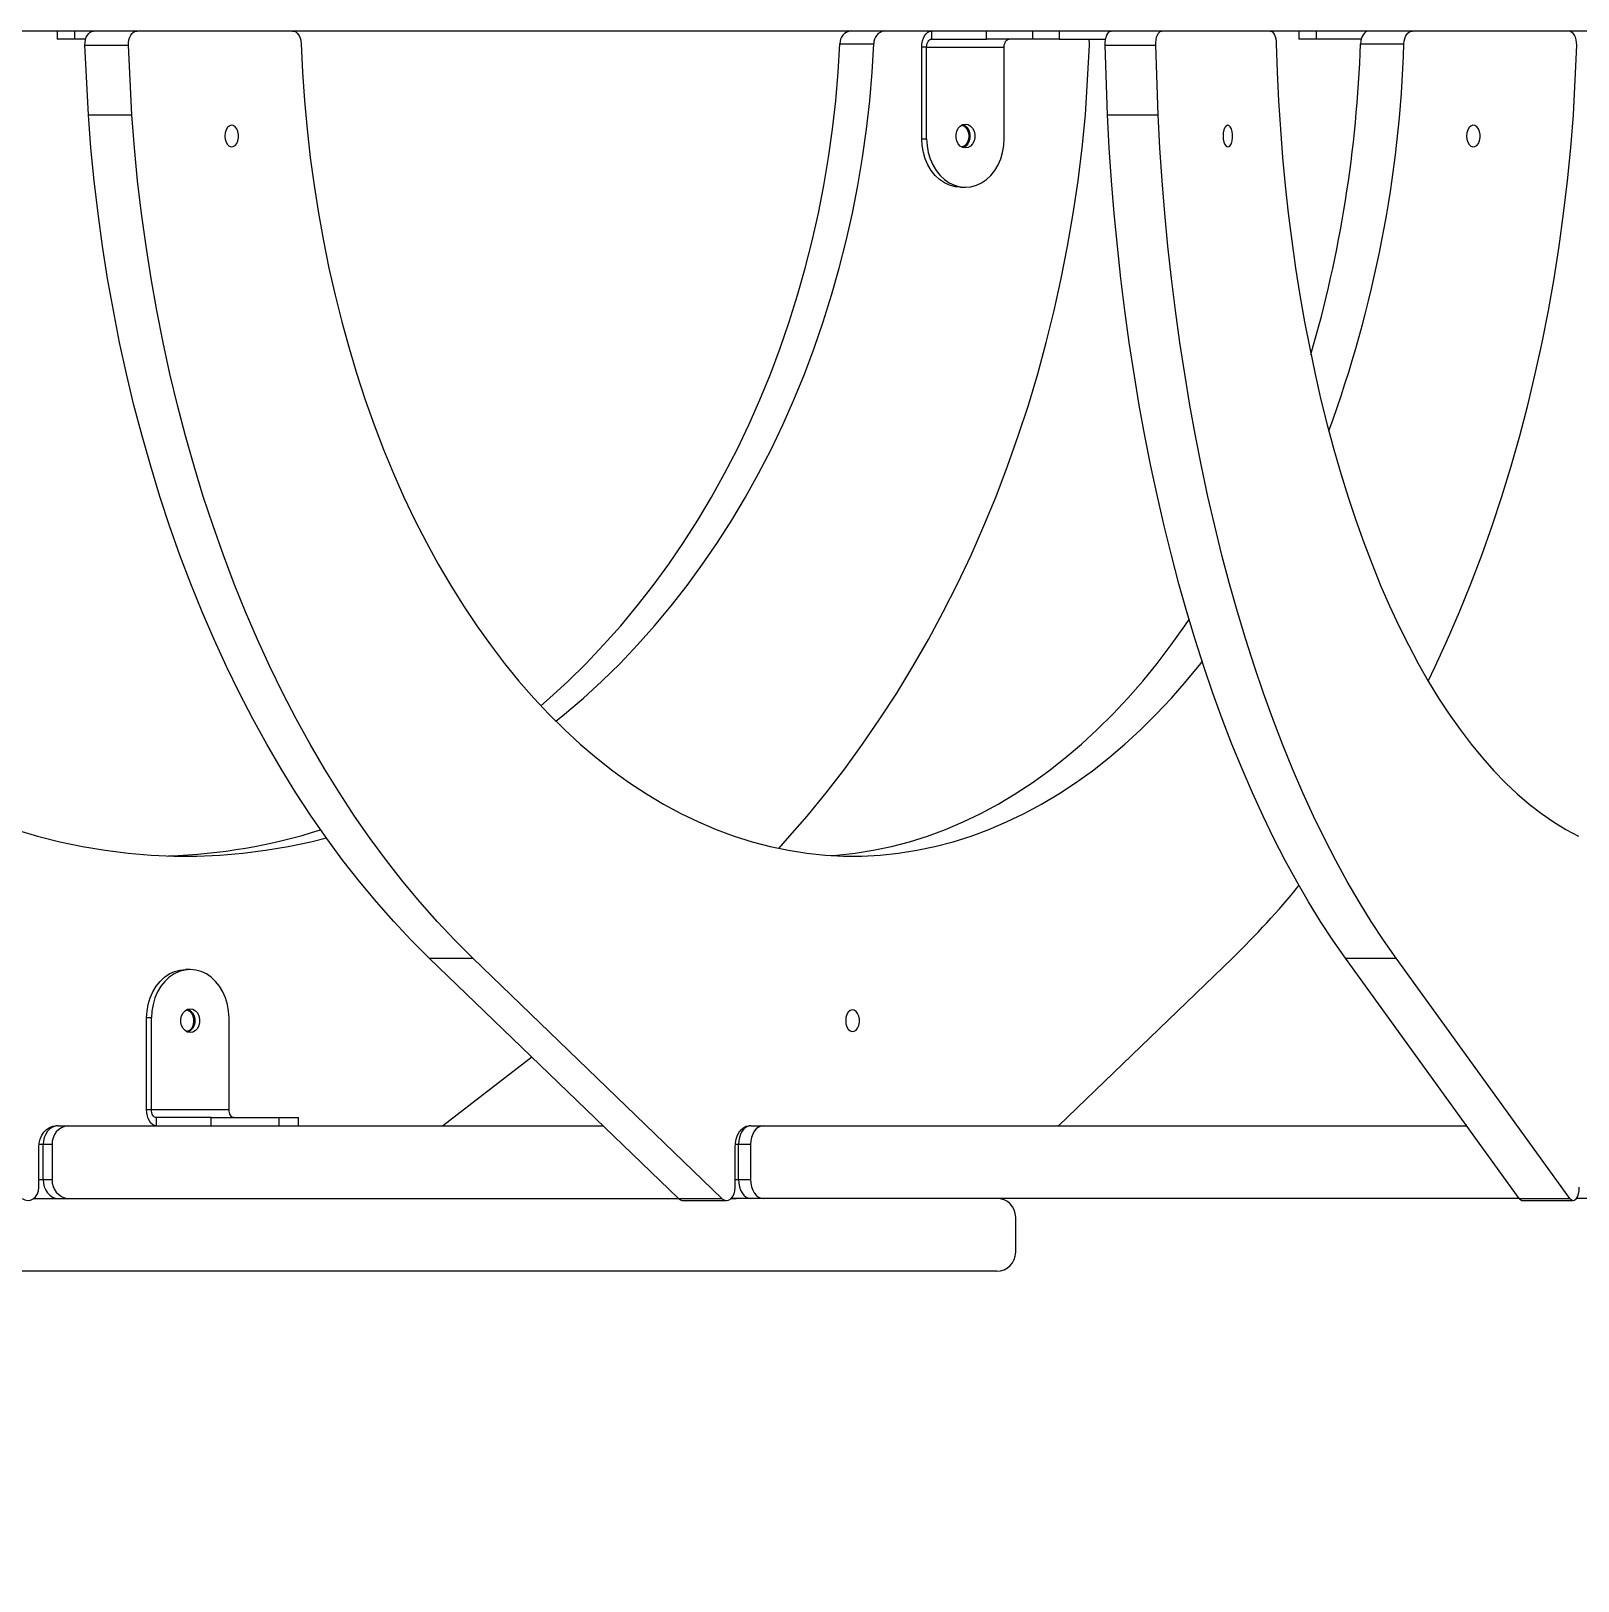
# Model space of a CAD drawing. Header units: millimetres. Extents: x -5785 to 6370, y -5702 to 4322.
# Drawn here: x -3062 to -2487, y 740 to 1315 of the extents above; entities that cross this region are included whole.
import ezdxf

# ---------------------------------------------------------------- set-up
doc = ezdxf.new("R2010")
doc.units = ezdxf.units.MM
for name, color, linetype in [('DIKOM_ОБЪЕКТ', 7, 'Continuous'), ('DIKOM_РАЗМЕР_ЗОНА', 7, 'Continuous'), ('DIKOM_РАЗМЕР_ОБЪЕКТА', 7, 'Continuous')]:
    doc.layers.add(name, color=color, linetype=linetype)
doc.styles.add('style1', font='arial.ttf', dxfattribs={"width": 0.8})
doc.dimstyles.new('1-50', dxfattribs={"dimtxt": 300, "dimasz": 200, "dimexe": 100, "dimexo": 0, "dimgap": 100, "dimtad": 1, "dimtxsty": 'style1', "dimcen": 200, "dimclrd": 7, "dimclre": 7, "dimclrt": 7, "dimadec": 1, "dimazin": 2, "dimtfac": 1, "dimtmove": 0, "dimatfit": 2, "dimfxl": 0, "dimlwd": 25, "dimlwe": 18, "dimarcsym": 0})

# ---------------------------------------------------------------- blocks, each defined once
blk = doc.blocks.new('*D10')
at = {"layer": 'Defpoints', "color": 0, "transparency": 16777216}
for p in [(3537.65, 1026.59), (-3784.57, -1373.42), (3537.65, -3958.47)]:
    blk.add_point(p, dxfattribs=at)
at = {"layer": 'DIKOM_РАЗМЕР_ОБЪЕКТА', "color": 7, "lineweight": 18, "transparency": 16777216}
for p, q in [((3537.65, 1026.59), (3537.65, -4058.47)), ((-3784.57, -1373.42), (-3784.57, -4058.47))]:
    blk.add_line(p, q, dxfattribs=at)
at = {"layer": 'DIKOM_РАЗМЕР_ОБЪЕКТА', "color": 7, "lineweight": 25, "transparency": 16777216}
blk.add_line((-3584.57, -3958.47), (3337.65, -3958.47), dxfattribs=at)
at = {"layer": 'DIKOM_РАЗМЕР_ОБЪЕКТА', "color": 7, "transparency": 16777216}
for points in [[(-3584.57, -3925.13), (-3584.57, -3991.8), (-3784.57, -3958.47)], [(3337.65, -3925.13), (3337.65, -3991.8), (3537.65, -3958.47)]]:
    blk.add_solid(points, dxfattribs=at)
at = {"layer": 'DIKOM_РАЗМЕР_ОБЪЕКТА', "color": 7, "transparency": 16777216, "insert": (54.69, -3705.19), "char_height": 300, "attachment_point": 5, "style": 'style1'}
blk.add_mtext('7300', dxfattribs=at)
blk = doc.blocks.new('*D12')
at = {"layer": 'Defpoints', "color": 0, "transparency": 16777216}
for p in [(5537.65, 1304.24), (-5784.57, -573.41), (5537.65, -5602.23)]:
    blk.add_point(p, dxfattribs=at)
at = {"layer": 'DIKOM_РАЗМЕР_ЗОНА', "color": 7, "lineweight": 18, "transparency": 16777216}
for p, q in [((5537.65, 1304.24), (5537.65, -5702.23)), ((-5784.57, -573.41), (-5784.57, -5702.23))]:
    blk.add_line(p, q, dxfattribs=at)
at = {"layer": 'DIKOM_РАЗМЕР_ЗОНА', "color": 7, "lineweight": 25, "transparency": 16777216}
blk.add_line((-5584.57, -5602.23), (5337.65, -5602.23), dxfattribs=at)
at = {"layer": 'DIKOM_РАЗМЕР_ЗОНА', "color": 7, "transparency": 16777216}
for points in [[(-5584.57, -5568.9), (-5584.57, -5635.56), (-5784.57, -5602.23)], [(5337.65, -5568.9), (5337.65, -5635.56), (5537.65, -5602.23)]]:
    blk.add_solid(points, dxfattribs=at)
at = {"layer": 'DIKOM_РАЗМЕР_ЗОНА', "color": 7, "transparency": 16777216, "insert": (-41.47, -5348.95), "char_height": 300, "attachment_point": 5, "style": 'style1'}
blk.add_mtext('11300', dxfattribs=at)

msp = doc.modelspace()

# ---------------------------------------------------------------- linework, layer by layer
at = {"layer": 'DIKOM_ОБЪЕКТ', "color": 7, "linetype": 'Continuous', "lineweight": 15}
for p, q in [((-3048.859, 1315.085), (-3338.776, 1315.085)), ((-3052.046, 1315.085), (-3052.046, 1312.085)), ((-3043.635, 1315.085), (-3048.859, 1315.085)), ((-3045.579, 1315.085), (-3045.579, 1312.085)), ((-3027.476, 1315.085), (-3043.635, 1315.085)), ((-3022.661, 1315.085), (-3027.476, 1315.085)), ((-2670.348, 1315.085), (-3022.661, 1315.085)), ((-2727.455, 1315.085), (-2727.455, 1312.085)), ((-2707.053, 1312.085), (-2707.053, 1315.085)), ((-2690, 1315.085), (-2690, 1312.085)), ((-2680.049, 1315.085), (-2680.049, 1312.085)), ((-2664.358, 1315.085), (-2670.348, 1315.085)), ((-2645.473, 1315.085), (-2664.358, 1315.085)), ((-2639.894, 1315.085), (-2645.473, 1315.085)), ((-2252.363, 1315.085), (-2639.894, 1315.085)), ((-2591.108, 1315.085), (-2591.108, 1312.085)), ((-2584.641, 1315.085), (-2584.641, 1312.085)), ((-3045.579, 1312.085), (-3052.046, 1312.085)), ((-3041.431, 1312.085), (-3045.579, 1312.085)), ((-3041.695, 1309.862), (-3025.572, 1309.862)), ((-3040.439, 1283.939), (-3041.695, 1309.862)), ((-3024.315, 1283.939), (-3025.572, 1309.862)), ((-2761.444, 1310.371), (-2748.843, 1310.371)), ((-2729.255, 1309.085), (-2731.055, 1309.085)), ((-2731.055, 1275.085), (-2731.055, 1309.085)), ((-2729.255, 1309.085), (-2700.457, 1309.085)), ((-2729.255, 1275.085), (-2729.255, 1309.085)), ((-2727.455, 1312.085), (-2707.053, 1312.085)), ((-2690, 1312.085), (-2707.053, 1312.085)), ((-2700.457, 1275.085), (-2700.457, 1309.085)), ((-2680.049, 1312.085), (-2690, 1312.085)), ((-2680.049, 1312.085), (-2662.811, 1312.085)), ((-2670.33, 1283.939), (-2668.761, 1309.862)), ((-2662.996, 1309.862), (-2644.212, 1309.862)), ((-2662.119, 1283.939), (-2662.996, 1309.862)), ((-2643.336, 1283.939), (-2644.212, 1309.862)), ((-2584.641, 1312.085), (-2591.108, 1312.085)), ((-2567.914, 1312.085), (-2584.641, 1312.085)), ((-2568.176, 1310.371), (-2552.053, 1310.371)), ((-2489.169, 1283.939), (-2487.913, 1309.862)), ((-3040.439, 1283.939), (-3024.315, 1283.939)), ((-2662.119, 1283.939), (-2643.336, 1283.939)), ((-2731.055, 1275.085), (-2729.255, 1275.085)), ((-2716.656, 1257.085), (-2714.856, 1257.085)), ((-2913.873, 970.863), (-2897.749, 970.863)), ((-2821.383, 881.624), (-2913.873, 970.863)), ((-2805.259, 881.624), (-2897.749, 970.863)), ((-2680.26, 908.606), (-2615.735, 970.863)), ((-2573.782, 970.863), (-2554.999, 970.863)), ((-2509.228, 881.624), (-2573.782, 970.863)), ((-2490.445, 881.624), (-2554.999, 970.863)), ((-3002.609, 966.606), (-3004.409, 966.606)), ((-3017.008, 948.606), (-3018.809, 948.606)), ((-3018.809, 914.606), (-3018.809, 948.606)), ((-3017.008, 914.606), (-3017.008, 948.606)), ((-2988.21, 914.606), (-2988.21, 948.606)), ((-2908.917, 908.606), (-2875.84, 934.167)), ((-3018.809, 914.606), (-3017.008, 914.606)), ((-3017.008, 914.606), (-2988.21, 914.606)), ((-2994.806, 911.606), (-3015.208, 911.606)), ((-3015.208, 911.606), (-3015.208, 908.606)), ((-2994.806, 911.606), (-2969.606, 911.606)), ((-2994.806, 908.606), (-2994.806, 911.606)), ((-2969.606, 911.606), (-2962.407, 911.606)), ((-2969.606, 908.606), (-2969.606, 911.606)), ((-2962.407, 908.606), (-2962.407, 911.606)), ((-3051.676, 908.606), (-3052.408, 908.606)), ((-3051.623, 908.606), (-3047.95, 908.606)), ((-3047.95, 908.606), (-2849.348, 908.606)), ((-2794.601, 908.606), (-2795.185, 908.606)), ((-2794.564, 908.606), (-2789.774, 908.606)), ((-2789.774, 908.606), (-2528.747, 908.606)), ((-2529.144, 909.155), (-2529.144, 908.606)), ((-3058.806, 885.817), (-3058.806, 900.606)), ((-3057.222, 901.606), (-3058.756, 901.606)), ((-3053.846, 901.606), (-3057.222, 901.606)), ((-3057.222, 888.606), (-3057.222, 901.606)), ((-3053.846, 901.606), (-3053.846, 888.606)), ((-2800.31, 885.817), (-2800.31, 900.606)), ((-2799.05, 901.606), (-2800.27, 901.606)), ((-2794.645, 901.606), (-2799.05, 901.606)), ((-2799.05, 888.606), (-2799.05, 901.606)), ((-2794.645, 901.606), (-2794.645, 888.606)), ((-3058.806, 888.606), (-3057.222, 888.606)), ((-3057.222, 888.606), (-3053.846, 888.606)), ((-2800.31, 888.606), (-2799.05, 888.606)), ((-2799.05, 888.606), (-2794.645, 888.606)), ((-3060.649, 881.606), (-3051.623, 881.606)), ((-3051.623, 881.606), (-3047.95, 881.606)), ((-3047.95, 881.606), (-2821.365, 881.606)), ((-2821.383, 881.624), (-2805.259, 881.624)), ((-2819.637, 880.816), (-2803.514, 880.816)), ((-2801.786, 881.606), (-2799.991, 881.606)), ((-2794.564, 881.606), (-2801.786, 881.606)), ((-2789.774, 881.606), (-2794.564, 881.606)), ((-2509.216, 881.606), (-2789.774, 881.606)), ((-2509.228, 881.624), (-2490.445, 881.624)), ((-2508.01, 880.816), (-2489.227, 880.816)), ((-2482.925, 881.606), (-2488.021, 881.606)), ((-2696.191, 861.606), (-2696.191, 874.606)), ((-3051.623, 854.606), (-3066.008, 854.606)), ((-3047.95, 854.606), (-3051.623, 854.606)), ((-2815.742, 854.606), (-3047.95, 854.606)), ((-2810.646, 854.606), (-2815.742, 854.606)), ((-2799.991, 854.606), (-2810.646, 854.606)), ((-2703.19, 854.606), (-2799.991, 854.606))]:
    msp.add_line(p, q, dxfattribs=at)
at = {"layer": 'DIKOM_ОБЪЕКТ', "color": 7, "linetype": 'Continuous', "lineweight": 15, "flags": 128}
for points in [[(-3041.695, 1309.862), (-3041.659, 1310.868), (-3041.494, 1311.843), (-3041.207, 1312.746), (-3040.81, 1313.541), (-3040.319, 1314.195), (-3039.753, 1314.683), (-3039.137, 1314.983), (-3038.495, 1315.085)], [(-3025.572, 1309.862), (-3025.535, 1310.868), (-3025.37, 1311.843), (-3025.083, 1312.746), (-3024.686, 1313.541), (-3024.195, 1314.195), (-3023.63, 1314.683), (-3023.014, 1314.983), (-3022.371, 1315.085)], [(-2964.63, 1315.085), (-2964.028, 1314.996), (-2963.447, 1314.731), (-2962.908, 1314.301), (-2962.431, 1313.72), (-2962.032, 1313.01), (-2961.726, 1312.195), (-2961.523, 1311.305), (-2961.432, 1310.371)], [(-2731.055, 1309.085), (-2730.986, 1310.256), (-2730.781, 1311.381), (-2730.449, 1312.418), (-2730.001, 1313.328), (-2729.455, 1314.074), (-2728.833, 1314.628), (-2728.157, 1314.97), (-2727.455, 1315.085)], [(-2662.996, 1309.862), (-2662.97, 1310.868), (-2662.855, 1311.843), (-2662.655, 1312.746), (-2662.378, 1313.541), (-2662.035, 1314.195), (-2661.641, 1314.683), (-2661.21, 1314.983), (-2660.762, 1315.085)], [(-2644.212, 1309.862), (-2644.187, 1310.868), (-2644.072, 1311.843), (-2643.872, 1312.746), (-2643.594, 1313.541), (-2643.252, 1314.195), (-2642.857, 1314.683), (-2642.427, 1314.983), (-2641.979, 1315.085)], [(-2601.678, 1315.085), (-2601.258, 1314.996), (-2600.852, 1314.731), (-2600.476, 1314.301), (-2600.143, 1313.72), (-2599.865, 1313.01), (-2599.651, 1312.195), (-2599.51, 1311.305), (-2599.446, 1310.371)], [(-2564.978, 1315.085), (-2565.58, 1314.996), (-2566.161, 1314.731), (-2566.7, 1314.301), (-2567.177, 1313.72), (-2567.576, 1313.01), (-2567.882, 1312.195), (-2568.085, 1311.305), (-2568.176, 1310.371)], [(-2552.053, 1310.371), (-2551.961, 1311.305), (-2551.759, 1312.195), (-2551.453, 1313.01), (-2551.054, 1313.72), (-2550.576, 1314.301), (-2550.038, 1314.731), (-2549.457, 1314.996), (-2548.854, 1315.085)], [(-2487.913, 1309.862), (-2487.95, 1310.868), (-2488.114, 1311.843), (-2488.401, 1312.746), (-2488.798, 1313.541), (-2489.289, 1314.195), (-2489.855, 1314.683), (-2490.471, 1314.983), (-2491.114, 1315.085)], [(-2961.432, 1310.371), (-2960.928, 1299.757), (-2960.198, 1289.174), (-2959.243, 1278.635), (-2958.065, 1268.152), (-2956.663, 1257.735), (-2955.04, 1247.397), (-2953.198, 1237.149), (-2951.139, 1227.002), (-2948.864, 1216.968), (-2946.377, 1207.057), (-2943.68, 1197.281), (-2940.776, 1187.651), (-2937.669, 1178.176), (-2934.361, 1168.868), (-2930.857, 1159.737), (-2927.161, 1150.792), (-2923.275, 1142.045), (-2919.206, 1133.504), (-2914.957, 1125.179), (-2910.533, 1117.079), (-2905.938, 1109.213), (-2901.179, 1101.59), (-2896.259, 1094.219), (-2891.186, 1087.107), (-2885.964, 1080.262), (-2880.598, 1073.692), (-2875.096, 1067.404), (-2869.463, 1061.405), (-2863.705, 1055.702), (-2857.829, 1050.301), (-2851.84, 1045.208), (-2845.747, 1040.428), (-2839.555, 1035.968), (-2833.272, 1031.831), (-2826.904, 1028.023), (-2820.458, 1024.547), (-2813.942, 1021.408), (-2807.362, 1018.609), (-2800.727, 1016.153), (-2794.043, 1014.043), (-2787.317, 1012.281), (-2780.558, 1010.869), (-2773.772, 1009.809), (-2766.968, 1009.101), (-2760.152, 1008.747), (-2753.333, 1008.747), (-2746.517, 1009.101), (-2739.712, 1009.809), (-2732.927, 1010.869), (-2726.167, 1012.281), (-2719.442, 1014.043), (-2712.758, 1016.153), (-2706.122, 1018.609), (-2699.543, 1021.408), (-2693.026, 1024.547), (-2686.581, 1028.023), (-2680.213, 1031.831), (-2673.929, 1035.968), (-2667.737, 1040.428), (-2661.644, 1045.208), (-2655.656, 1050.301), (-2649.78, 1055.702), (-2644.022, 1061.405), (-2638.389, 1067.404), (-2632.886, 1073.692), (-2627.521, 1080.262), (-2626.95, 1080.987)], [(-2872.491, 1064.577), (-2869.239, 1067.404), (-2862.369, 1073.692), (-2855.67, 1080.262), (-2849.15, 1087.107), (-2842.815, 1094.219), (-2836.673, 1101.59), (-2830.731, 1109.213), (-2824.995, 1117.079), (-2819.471, 1125.179), (-2814.166, 1133.504), (-2809.085, 1142.045), (-2804.234, 1150.792), (-2799.618, 1159.737), (-2795.243, 1168.868), (-2791.114, 1178.176), (-2787.234, 1187.651), (-2783.608, 1197.281), (-2780.241, 1207.057), (-2777.136, 1216.968), (-2774.296, 1227.002), (-2771.724, 1237.149), (-2769.424, 1247.397), (-2767.398, 1257.735), (-2765.648, 1268.152), (-2764.177, 1278.635), (-2762.984, 1289.174), (-2762.073, 1299.757), (-2761.444, 1310.371)], [(-2866.887, 1058.802), (-2863.671, 1061.405), (-2856.638, 1067.404), (-2849.768, 1073.692), (-2843.069, 1080.262), (-2836.549, 1087.107), (-2830.214, 1094.219), (-2824.072, 1101.59), (-2818.13, 1109.213), (-2812.394, 1117.079), (-2806.87, 1125.179), (-2801.564, 1133.504), (-2796.483, 1142.045), (-2791.633, 1150.792), (-2787.017, 1159.737), (-2782.642, 1168.868), (-2778.512, 1178.176), (-2774.633, 1187.651), (-2771.007, 1197.281), (-2767.64, 1207.057), (-2764.535, 1216.968), (-2761.695, 1227.002), (-2759.123, 1237.149), (-2756.823, 1247.397), (-2754.797, 1257.735), (-2753.047, 1268.152), (-2751.575, 1278.635), (-2750.383, 1289.174), (-2749.472, 1299.757), (-2748.843, 1310.371)], [(-2729.255, 1309.085), (-2729.221, 1309.67), (-2729.118, 1310.233), (-2728.952, 1310.752), (-2728.728, 1311.206), (-2728.455, 1311.579), (-2728.144, 1311.857), (-2727.806, 1312.027), (-2727.455, 1312.085)], [(-2700.457, 1309.085), (-2700.422, 1309.67), (-2700.32, 1310.233), (-2700.153, 1310.752), (-2699.929, 1311.206), (-2699.657, 1311.579), (-2699.346, 1311.857), (-2699.008, 1312.027), (-2698.657, 1312.085)], [(-2599.446, 1310.371), (-2599.094, 1299.757), (-2598.585, 1289.174), (-2597.919, 1278.635), (-2597.096, 1268.152), (-2596.118, 1257.735), (-2594.985, 1247.397), (-2593.699, 1237.149), (-2592.262, 1227.002), (-2590.674, 1216.968), (-2588.938, 1207.057), (-2587.056, 1197.281), (-2585.029, 1187.651), (-2582.861, 1178.176), (-2580.552, 1168.868), (-2578.107, 1159.737), (-2575.526, 1150.792), (-2572.815, 1142.045), (-2569.974, 1133.504), (-2567.009, 1125.179), (-2563.921, 1117.079), (-2560.714, 1109.213), (-2557.392, 1101.59), (-2553.959, 1094.219), (-2550.418, 1087.107), (-2546.773, 1080.262), (-2543.028, 1073.692), (-2539.188, 1067.404), (-2535.256, 1061.405), (-2531.237, 1055.702), (-2527.136, 1050.301), (-2522.957, 1045.208), (-2518.704, 1040.428), (-2514.382, 1035.968), (-2509.997, 1031.831), (-2505.552, 1028.023), (-2501.053, 1024.547), (-2496.505, 1021.408), (-2491.913, 1018.609), (-2487.282, 1016.153)], [(-2913.873, 970.863), (-2920.547, 977.519), (-2927.093, 984.477), (-2933.506, 991.731), (-2939.78, 999.275), (-2945.91, 1007.102), (-2951.89, 1015.207), (-2957.716, 1023.581), (-2963.382, 1032.218), (-2968.883, 1041.111), (-2974.216, 1050.251), (-2979.374, 1059.631), (-2984.355, 1069.242), (-2989.152, 1079.077), (-2993.764, 1089.127), (-2998.184, 1099.384), (-3002.411, 1109.838), (-3006.439, 1120.481), (-3010.266, 1131.304), (-3013.888, 1142.297), (-3017.303, 1153.451), (-3020.506, 1164.756), (-3023.496, 1176.202), (-3026.27, 1187.781), (-3028.826, 1199.481), (-3031.161, 1211.293), (-3033.273, 1223.206), (-3035.161, 1235.211), (-3036.823, 1247.298), (-3038.258, 1259.455), (-3039.463, 1271.672), (-3040.439, 1283.939)], [(-2897.749, 970.863), (-2904.423, 977.519), (-2910.969, 984.477), (-2917.382, 991.731), (-2923.656, 999.275), (-2929.786, 1007.102), (-2935.767, 1015.207), (-2941.592, 1023.581), (-2947.258, 1032.218), (-2952.76, 1041.111), (-2958.092, 1050.251), (-2963.251, 1059.631), (-2968.231, 1069.242), (-2973.029, 1079.077), (-2977.64, 1089.127), (-2982.061, 1099.384), (-2986.287, 1109.838), (-2990.316, 1120.481), (-2994.142, 1131.304), (-2997.765, 1142.297), (-3001.179, 1153.451), (-3004.383, 1164.756), (-3007.373, 1176.202), (-3010.147, 1187.781), (-3012.703, 1199.481), (-3015.037, 1211.293), (-3017.15, 1223.206), (-3019.038, 1235.211), (-3020.7, 1247.298), (-3022.134, 1259.455), (-3023.339, 1271.672), (-3024.315, 1283.939)], [(-2784.175, 1011.58), (-2780.888, 1015.207), (-2773.614, 1023.581), (-2766.54, 1032.218), (-2759.67, 1041.111), (-2753.013, 1050.251), (-2746.572, 1059.631), (-2740.354, 1069.242), (-2734.363, 1079.077), (-2728.606, 1089.127), (-2723.087, 1099.384), (-2717.81, 1109.838), (-2712.78, 1120.481), (-2708.002, 1131.304), (-2703.479, 1142.297), (-2699.217, 1153.451), (-2695.217, 1164.756), (-2691.483, 1176.202), (-2688.02, 1187.781), (-2684.829, 1199.481), (-2681.913, 1211.293), (-2679.276, 1223.206), (-2676.919, 1235.211), (-2674.844, 1247.298), (-2673.053, 1259.455), (-2671.548, 1271.672), (-2670.33, 1283.939)], [(-2573.782, 970.863), (-2578.44, 977.519), (-2583.009, 984.477), (-2587.485, 991.731), (-2591.864, 999.275), (-2596.142, 1007.102), (-2600.316, 1015.207), (-2604.382, 1023.581), (-2608.337, 1032.218), (-2612.177, 1041.111), (-2615.898, 1050.251), (-2619.499, 1059.631), (-2622.975, 1069.242), (-2626.324, 1079.077), (-2629.542, 1089.127), (-2632.627, 1099.384), (-2635.577, 1109.838), (-2638.389, 1120.481), (-2641.06, 1131.304), (-2643.588, 1142.297), (-2645.971, 1153.451), (-2648.207, 1164.756), (-2650.294, 1176.202), (-2652.23, 1187.781), (-2654.014, 1199.481), (-2655.643, 1211.293), (-2657.118, 1223.206), (-2658.436, 1235.211), (-2659.595, 1247.298), (-2660.596, 1259.455), (-2661.438, 1271.672), (-2662.119, 1283.939)], [(-2554.999, 970.863), (-2559.657, 977.519), (-2564.226, 984.477), (-2568.702, 991.731), (-2573.081, 999.275), (-2577.359, 1007.102), (-2581.533, 1015.207), (-2585.599, 1023.581), (-2589.554, 1032.218), (-2593.393, 1041.111), (-2597.115, 1050.251), (-2600.716, 1059.631), (-2604.191, 1069.242), (-2607.54, 1079.077), (-2610.759, 1089.127), (-2613.844, 1099.384), (-2616.794, 1109.838), (-2619.605, 1120.481), (-2622.276, 1131.304), (-2624.805, 1142.297), (-2627.188, 1153.451), (-2629.424, 1164.756), (-2631.511, 1176.202), (-2633.447, 1187.781), (-2635.23, 1199.481), (-2636.86, 1211.293), (-2638.334, 1223.206), (-2639.652, 1235.211), (-2640.812, 1247.298), (-2641.813, 1259.455), (-2642.655, 1271.672), (-2643.336, 1283.939)], [(-2543.038, 1073.709), (-2540.456, 1079.077), (-2535.844, 1089.127), (-2531.424, 1099.384), (-2527.197, 1109.838), (-2523.169, 1120.481), (-2519.342, 1131.304), (-2515.72, 1142.297), (-2512.305, 1153.451), (-2509.102, 1164.756), (-2506.112, 1176.202), (-2503.338, 1187.781), (-2500.782, 1199.481), (-2498.447, 1211.293), (-2496.335, 1223.206), (-2494.447, 1235.211), (-2492.785, 1247.298), (-2491.351, 1259.455), (-2490.145, 1271.672), (-2489.169, 1283.939)], [(-2989.774, 1276.085), (-2989.66, 1274.906), (-2989.329, 1273.832), (-2988.809, 1272.958), (-2988.147, 1272.362), (-2987.403, 1272.096), (-2986.641, 1272.185), (-2985.93, 1272.621), (-2985.332, 1273.364), (-2984.902, 1274.349), (-2984.677, 1275.489), (-2984.677, 1276.681), (-2984.902, 1277.821), (-2985.332, 1278.806), (-2985.93, 1279.549), (-2986.641, 1279.985), (-2987.403, 1280.074), (-2988.147, 1279.808), (-2988.809, 1279.212), (-2989.329, 1278.338), (-2989.66, 1277.264), (-2989.774, 1276.085)], [(-2714.856, 1271.685), (-2715.848, 1271.863), (-2716.759, 1272.383), (-2717.516, 1273.204), (-2718.058, 1274.257), (-2718.34, 1275.459), (-2718.34, 1276.711), (-2718.058, 1277.913), (-2717.516, 1278.966), (-2716.759, 1279.787), (-2715.848, 1280.307), (-2714.856, 1280.485), (-2713.864, 1280.307), (-2712.953, 1279.787), (-2712.196, 1278.966), (-2711.654, 1277.913), (-2711.372, 1276.711), (-2711.372, 1275.459), (-2711.654, 1274.257), (-2712.196, 1273.204), (-2712.953, 1272.383), (-2713.864, 1271.863), (-2714.856, 1271.685)], [(-2716.353, 1272.103), (-2715.944, 1272.185), (-2715.056, 1272.621), (-2714.311, 1273.364), (-2713.773, 1274.349), (-2713.492, 1275.489), (-2713.492, 1276.681), (-2713.773, 1277.821), (-2714.311, 1278.806), (-2715.056, 1279.549), (-2715.944, 1279.985), (-2716.353, 1280.067)], [(-2715.756, 1280.339), (-2715.665, 1280.307), (-2714.753, 1279.787), (-2713.996, 1278.966), (-2713.454, 1277.913), (-2713.172, 1276.711), (-2713.172, 1275.459), (-2713.454, 1274.257), (-2713.996, 1273.204), (-2714.753, 1272.383), (-2715.665, 1271.863), (-2715.756, 1271.831)], [(-2619.227, 1276.085), (-2619.148, 1274.906), (-2618.917, 1273.832), (-2618.554, 1272.958), (-2618.092, 1272.362), (-2617.572, 1272.096), (-2617.041, 1272.185), (-2616.544, 1272.621), (-2616.127, 1273.364), (-2615.827, 1274.349), (-2615.67, 1275.489), (-2615.67, 1276.681), (-2615.827, 1277.821), (-2616.127, 1278.806), (-2616.544, 1279.549), (-2617.041, 1279.985), (-2617.572, 1280.074), (-2618.092, 1279.808), (-2618.554, 1279.212), (-2618.917, 1278.338), (-2619.148, 1277.264), (-2619.227, 1276.085)], [(-2528.836, 1276.085), (-2528.722, 1274.906), (-2528.391, 1273.832), (-2527.871, 1272.958), (-2527.21, 1272.362), (-2526.465, 1272.096), (-2525.703, 1272.185), (-2524.992, 1272.621), (-2524.395, 1273.364), (-2523.964, 1274.349), (-2523.739, 1275.489), (-2523.739, 1276.681), (-2523.964, 1277.821), (-2524.395, 1278.806), (-2524.992, 1279.549), (-2525.703, 1279.985), (-2526.465, 1280.074), (-2527.21, 1279.808), (-2527.871, 1279.212), (-2528.391, 1278.338), (-2528.722, 1277.264), (-2528.836, 1276.085)], [(-2716.656, 1257.085), (-2718.705, 1257.268), (-2720.713, 1257.814), (-2722.638, 1258.712), (-2724.441, 1259.942), (-2726.086, 1261.482), (-2727.539, 1263.298), (-2728.77, 1265.353), (-2729.754, 1267.608), (-2730.472, 1270.014), (-2730.909, 1272.523), (-2731.055, 1275.085)], [(-2729.255, 1275.085), (-2729.109, 1272.523), (-2728.672, 1270.014), (-2727.954, 1267.608), (-2726.969, 1265.353), (-2725.738, 1263.298), (-2724.286, 1261.482), (-2722.641, 1259.942), (-2720.838, 1258.712), (-2718.913, 1257.814), (-2716.905, 1257.268), (-2714.856, 1257.085)], [(-2714.856, 1257.085), (-2712.807, 1257.268), (-2710.799, 1257.814), (-2708.874, 1258.712), (-2707.071, 1259.942), (-2705.427, 1261.482), (-2703.974, 1263.298), (-2702.743, 1265.353), (-2701.758, 1267.608), (-2701.04, 1270.014), (-2700.603, 1272.523), (-2700.457, 1275.085)], [(-2764.804, 1008.95), (-2762.64, 1009.101), (-2755.836, 1009.809), (-2749.05, 1010.869), (-2742.291, 1012.281), (-2735.565, 1014.043), (-2728.881, 1016.153), (-2722.246, 1018.609), (-2715.666, 1021.408), (-2709.15, 1024.547), (-2702.704, 1028.023), (-2696.336, 1031.831), (-2690.053, 1035.968), (-2683.861, 1040.428), (-2677.768, 1045.208), (-2671.78, 1050.301), (-2665.903, 1055.702), (-2660.145, 1061.405), (-2654.512, 1067.404), (-2649.01, 1073.692), (-2643.644, 1080.262), (-2638.422, 1087.107), (-2633.348, 1094.219), (-2631.783, 1096.512)], [(-3067.611, 1018.609), (-3059.326, 1016.153), (-3050.981, 1014.043), (-3042.584, 1012.281), (-3034.144, 1010.869), (-3025.672, 1009.809), (-3017.176, 1009.101), (-3008.666, 1008.747), (-3000.152, 1008.747), (-2991.642, 1009.101), (-2983.146, 1009.809), (-2974.674, 1010.869), (-2966.235, 1012.281), (-2957.838, 1014.043), (-2952.073, 1015.462)], [(-3018.809, 948.606), (-3018.662, 951.167), (-3018.225, 953.677), (-3017.507, 956.083), (-3016.523, 958.337), (-3015.291, 960.393), (-3013.839, 962.209), (-3012.194, 963.748), (-3010.391, 964.979), (-3008.466, 965.876), (-3006.458, 966.422), (-3004.409, 966.606)], [(-3002.609, 966.606), (-3004.658, 966.422), (-3006.666, 965.876), (-3008.591, 964.979), (-3010.394, 963.748), (-3012.039, 962.209), (-3013.491, 960.393), (-3014.723, 958.337), (-3015.707, 956.083), (-3016.425, 953.677), (-3016.862, 951.167), (-3017.008, 948.606)], [(-2988.21, 948.606), (-2988.356, 951.167), (-2988.793, 953.677), (-2989.511, 956.083), (-2990.496, 958.337), (-2991.727, 960.393), (-2993.179, 962.209), (-2994.824, 963.748), (-2996.628, 964.979), (-2998.552, 965.876), (-3000.56, 966.422), (-3002.609, 966.606)], [(-3002.609, 943.206), (-3003.601, 943.384), (-3004.512, 943.904), (-3005.269, 944.724), (-3005.811, 945.778), (-3006.093, 946.979), (-3006.093, 948.232), (-3005.811, 949.433), (-3005.269, 950.487), (-3004.512, 951.307), (-3003.601, 951.827), (-3002.609, 952.006), (-3001.617, 951.827), (-3000.706, 951.307), (-2999.949, 950.487), (-2999.407, 949.433), (-2999.125, 948.232), (-2999.125, 946.979), (-2999.407, 945.778), (-2999.949, 944.724), (-3000.706, 943.904), (-3001.617, 943.384), (-3002.609, 943.206)], [(-3004.106, 943.623), (-3003.697, 943.706), (-3002.809, 944.141), (-3002.064, 944.885), (-3001.526, 945.87), (-3001.245, 947.009), (-3001.245, 948.202), (-3001.526, 949.341), (-3002.064, 950.326), (-3002.809, 951.07), (-3003.697, 951.505), (-3004.106, 951.588)], [(-3003.509, 951.859), (-3003.418, 951.827), (-3002.506, 951.307), (-3001.749, 950.487), (-3001.208, 949.433), (-3000.925, 948.232), (-3000.925, 946.979), (-3001.208, 945.778), (-3001.749, 944.724), (-3002.506, 943.904), (-3003.418, 943.384), (-3003.509, 943.352)], [(-2759.305, 947.606), (-2759.191, 946.426), (-2758.86, 945.352), (-2758.34, 944.478), (-2757.679, 943.882), (-2756.934, 943.617), (-2756.172, 943.706), (-2755.461, 944.141), (-2754.864, 944.885), (-2754.433, 945.87), (-2754.208, 947.009), (-2754.208, 948.202), (-2754.433, 949.341), (-2754.864, 950.326), (-2755.461, 951.07), (-2756.172, 951.505), (-2756.934, 951.594), (-2757.679, 951.329), (-2758.34, 950.733), (-2758.86, 949.859), (-2759.191, 948.785), (-2759.305, 947.606)], [(-3015.208, 908.606), (-3015.911, 908.721), (-3016.586, 909.062), (-3017.208, 909.617), (-3017.754, 910.363), (-3018.202, 911.272), (-3018.534, 912.309), (-3018.739, 913.435), (-3018.809, 914.606)], [(-3015.208, 911.606), (-3015.559, 911.663), (-3015.897, 911.834), (-3016.208, 912.111), (-3016.481, 912.484), (-3016.705, 912.939), (-3016.871, 913.457), (-3016.974, 914.02), (-3017.008, 914.606)], [(-2986.41, 911.606), (-2986.761, 911.663), (-2987.099, 911.834), (-2987.41, 912.111), (-2987.683, 912.484), (-2987.906, 912.939), (-2988.073, 913.457), (-2988.175, 914.02), (-2988.21, 914.606)], [(-3058.806, 900.606), (-3058.683, 902.166), (-3058.319, 903.667), (-3057.728, 905.05), (-3056.932, 906.262), (-3055.963, 907.257), (-3054.857, 907.997), (-3053.656, 908.452), (-3052.408, 908.606)], [(-3051.623, 908.606), (-3052.715, 908.471), (-3053.765, 908.073), (-3054.734, 907.426), (-3055.582, 906.556), (-3056.279, 905.495), (-3056.796, 904.285), (-3057.115, 902.972), (-3057.222, 901.606)], [(-2800.31, 900.606), (-2800.212, 902.166), (-2799.92, 903.667), (-2799.447, 905.05), (-2798.809, 906.262), (-2798.033, 907.257), (-2797.147, 907.997), (-2796.185, 908.452), (-2795.185, 908.606)], [(-2794.564, 908.606), (-2795.439, 908.471), (-2796.281, 908.073), (-2797.056, 907.426), (-2797.736, 906.556), (-2798.294, 905.495), (-2798.708, 904.285), (-2798.963, 902.972), (-2799.05, 901.606)], [(-2789.774, 908.606), (-2790.725, 908.471), (-2791.638, 908.073), (-2792.48, 907.426), (-2793.218, 906.556), (-2793.824, 905.495), (-2794.274, 904.285), (-2794.551, 902.972), (-2794.645, 901.606)], [(-3057.222, 888.606), (-3057.115, 887.24), (-3056.796, 885.927), (-3056.279, 884.717), (-3055.582, 883.656), (-3054.734, 882.786), (-3053.765, 882.139), (-3052.715, 881.74), (-3051.623, 881.606)], [(-2799.05, 888.606), (-2798.963, 887.24), (-2798.708, 885.927), (-2798.294, 884.717), (-2797.736, 883.656), (-2797.056, 882.786), (-2796.281, 882.139), (-2795.439, 881.74), (-2794.564, 881.606)], [(-2794.645, 888.606), (-2794.551, 887.24), (-2794.274, 885.927), (-2793.824, 884.717), (-2793.218, 883.656), (-2792.48, 882.786), (-2791.638, 882.139), (-2790.725, 881.74), (-2789.774, 881.606)], [(-3064.985, 881.624), (-3064.018, 881.051), (-3062.964, 880.82), (-3061.898, 880.947), (-3060.898, 881.422), (-3060.034, 882.212), (-3059.368, 883.26), (-3058.949, 884.491), (-3058.806, 885.817)], [(-2805.259, 881.624), (-2804.484, 881.051), (-2803.64, 880.82), (-2802.787, 880.947), (-2801.985, 881.422), (-2801.293, 882.212), (-2800.76, 883.26), (-2800.425, 884.491), (-2800.31, 885.817)], [(-2490.445, 881.624), (-2489.904, 881.051), (-2489.315, 880.82), (-2488.719, 880.947), (-2488.16, 881.422), (-2487.677, 882.212), (-2487.305, 883.26), (-2487.071, 884.491), (-2486.991, 885.817)]]:
    msp.add_lwpolyline(points, dxfattribs=at)
at = {"layer": 'DIKOM_ОБЪЕКТ', "color": 7, "linetype": 'Continuous', "lineweight": 15}
for centre, radius, start, end in [((-2756.931, 1310.596), 4.519, 96.603856, 182.854535), ((-2744.33, 1310.597), 4.518, 96.600949, 182.860816), ((-2674.829, 1310.097), 6.072, 357.778028, 19.107421), ((-3038.079, 1326.228), 470.17, 343.793494, 358.067358), ((-3010.503, 1324.793), 458.677, 339.826388, 358.198214), ((-3017.36, 1217.303), 208.609, 271.826988, 287.62135), ((-2830.991, 1193.129), 309.414, 314.082122, 320.854356), ((-3047.346, 902.115), 6.519, 95.317475, 184.476864), ((-3047.346, 888.097), 6.519, 175.523136, 264.682525), ((-2819.591, 883.208), 2.392, 221.474112, 268.882711), ((-2703.19, 874.606), 7, 0, 90), ((-2507.919, 882.276), 1.463, 206.493212, 266.446154), ((-2703.19, 861.606), 7, 270, 0)]:
    msp.add_arc(centre, radius, start, end, dxfattribs=at)

# ---------------------------------------------------------------- dimensions: what is measured, and where the dimension line sits
at = {"layer": 'DIKOM_РАЗМЕР_ЗОНА'}
dim = msp.add_linear_dim(base=(5537.647, -5602.229), p1=(-5784.57, -573.415), p2=(5537.647, 1304.242), text='11300', dimstyle='1-50', dxfattribs=at)
dim.commit()
dim.dimension.update_dxf_attribs({"geometry": '*D12', "text_midpoint": (-41.466, -5602.229), "dimtype": 160})
at = {"layer": 'DIKOM_РАЗМЕР_ОБЪЕКТА'}
dim = msp.add_linear_dim(base=(3537.647, -3958.466), p1=(-3784.57, -1373.415), p2=(3537.647, 1026.585), text='7300', dimstyle='1-50', dxfattribs=at)
dim.commit()
dim.dimension.update_dxf_attribs({"geometry": '*D10', "text_midpoint": (54.693, -3958.466), "dimtype": 160})

doc.saveas('drawing.dxf')
